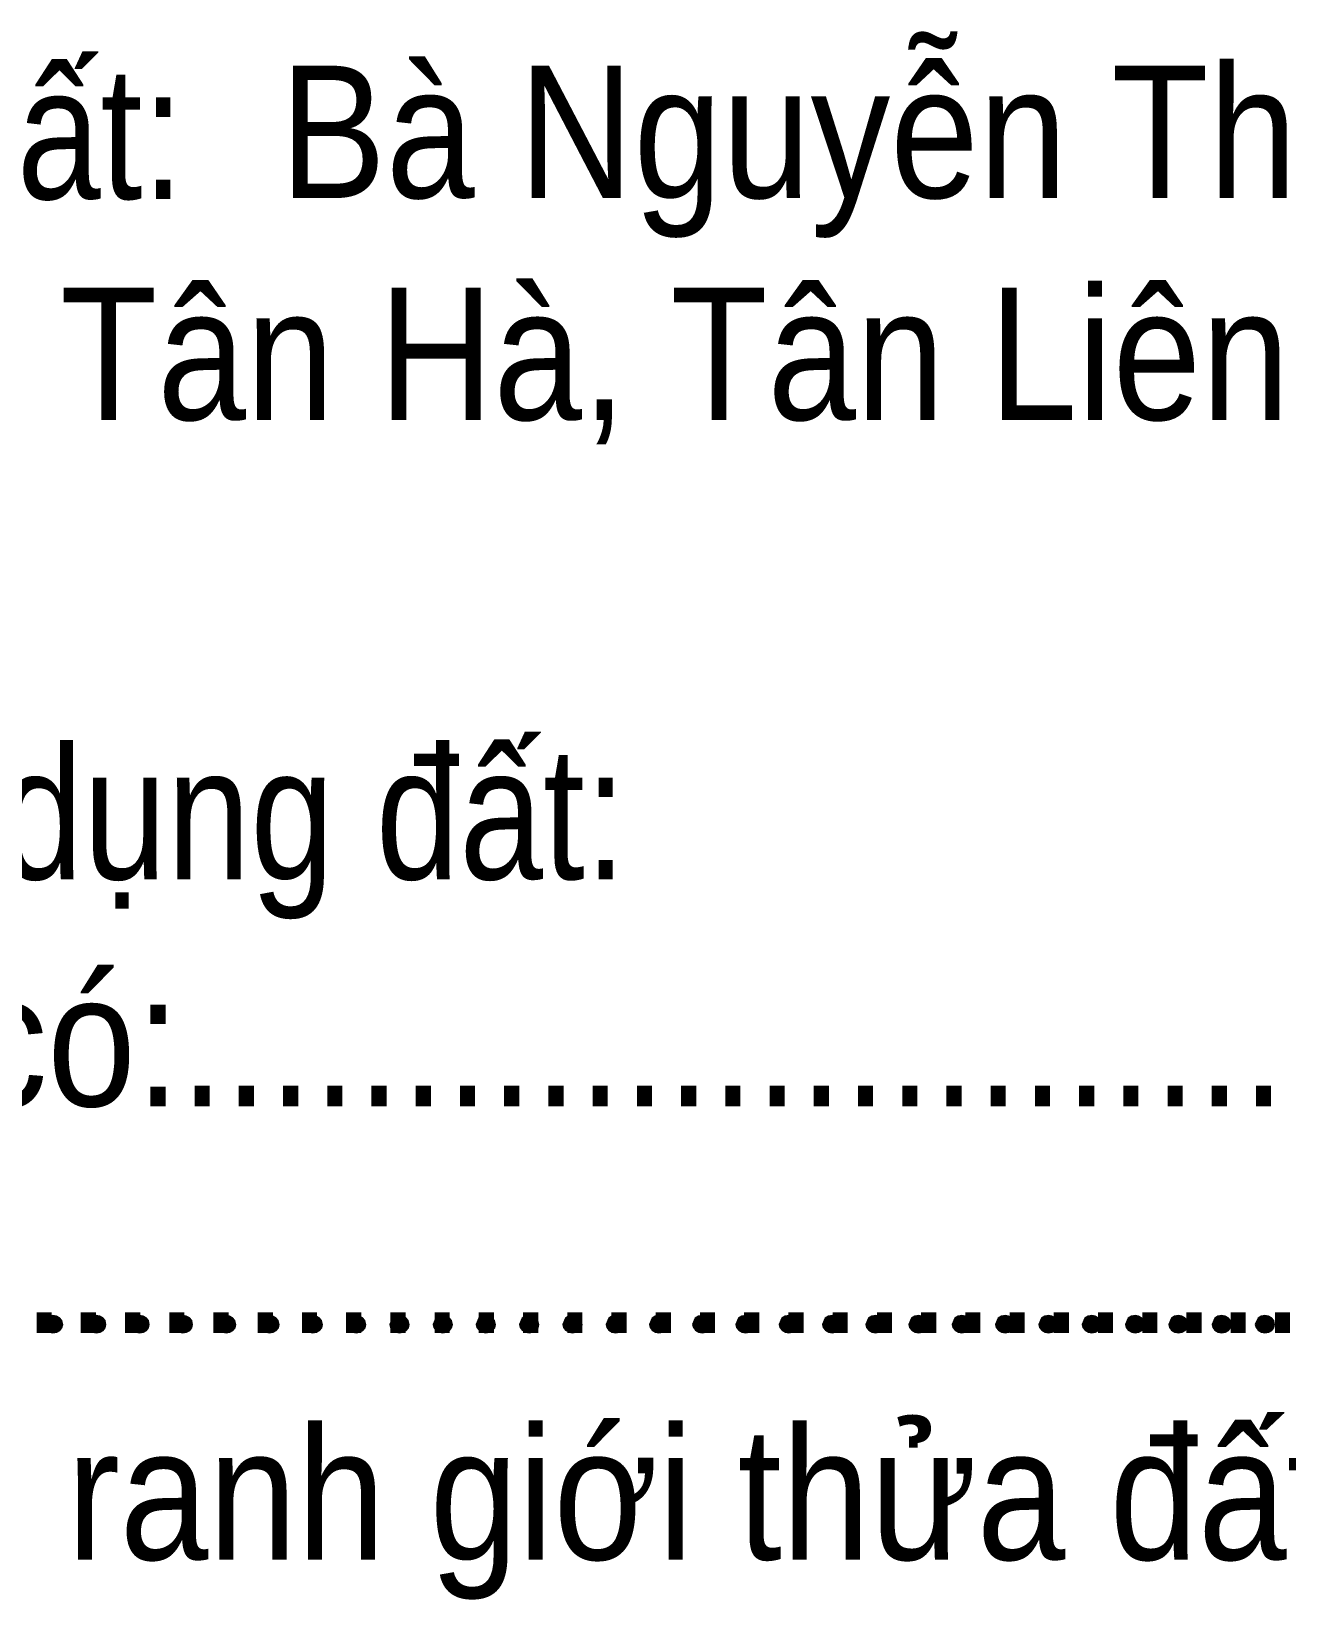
# Model space of a CAD drawing. Header units: metres. Extents: x 549607 to 550455, y 1837957 to 1838815.
# Drawn here: x 550153.3 to 550223.5, y 1838385.8 to 1838473.4 of the extents above; entities that cross this region are included whole.
import ezdxf

# ---------------------------------------------------------------- set-up
doc = ezdxf.new("R2010")
doc.units = ezdxf.units.M
doc.header["$LTSCALE"] = 1.2
doc.layers.add('6', color=7, linetype='Continuous')
doc.layers.add('7', color=7, linetype='Continuous', lineweight=13)

msp = doc.modelspace()

# ---------------------------------------------------------------- hatches: boundary and pattern name
at = {"layer": '7'}
for points in [[(550154.54, 1838401.64), (550154.34, 1838401.6), (550154.16, 1838401.48), (550154.01, 1838401.14), (550154.05, 1838400.97), (550154.17, 1838400.81), (550154.36, 1838400.7), (550154.54, 1838400.66), (550154.76, 1838400.7), (550154.93, 1838400.8), (550155.05, 1838400.95), (550155.09, 1838401.14), (550155.04, 1838401.35), (550154.91, 1838401.5), (550154.74, 1838401.6)], [(550156.96, 1838401.64), (550156.76, 1838401.6), (550156.58, 1838401.48), (550156.43, 1838401.14), (550156.47, 1838400.97), (550156.59, 1838400.81), (550156.78, 1838400.7), (550156.96, 1838400.66), (550157.18, 1838400.7), (550157.35, 1838400.8), (550157.47, 1838400.95), (550157.51, 1838401.14), (550157.46, 1838401.35), (550157.33, 1838401.5), (550157.16, 1838401.6)], [(550159.38, 1838401.64), (550159.18, 1838401.6), (550159, 1838401.48), (550158.85, 1838401.14), (550158.89, 1838400.97), (550159.01, 1838400.81), (550159.2, 1838400.7), (550159.38, 1838400.66), (550159.6, 1838400.7), (550159.77, 1838400.8), (550159.89, 1838400.95), (550159.93, 1838401.14), (550159.88, 1838401.35), (550159.75, 1838401.5), (550159.58, 1838401.6)], [(550161.8, 1838401.64), (550161.6, 1838401.6), (550161.42, 1838401.48), (550161.27, 1838401.14), (550161.31, 1838400.97), (550161.43, 1838400.81), (550161.62, 1838400.7), (550161.8, 1838400.66), (550162.02, 1838400.7), (550162.19, 1838400.8), (550162.31, 1838400.95), (550162.35, 1838401.14), (550162.3, 1838401.35), (550162.17, 1838401.5), (550162, 1838401.6)], [(550164.22, 1838401.64), (550164.02, 1838401.6), (550163.84, 1838401.48), (550163.69, 1838401.14), (550163.73, 1838400.97), (550163.85, 1838400.81), (550164.04, 1838400.7), (550164.22, 1838400.66), (550164.44, 1838400.7), (550164.61, 1838400.8), (550164.73, 1838400.95), (550164.77, 1838401.14), (550164.72, 1838401.35), (550164.59, 1838401.5), (550164.42, 1838401.6)], [(550166.64, 1838401.64), (550166.44, 1838401.6), (550166.26, 1838401.48), (550166.11, 1838401.14), (550166.15, 1838400.97), (550166.27, 1838400.81), (550166.46, 1838400.7), (550166.64, 1838400.66), (550166.86, 1838400.7), (550167.03, 1838400.8), (550167.15, 1838400.95), (550167.19, 1838401.14), (550167.14, 1838401.35), (550167.01, 1838401.5), (550166.84, 1838401.6)], [(550169.07, 1838401.64), (550168.86, 1838401.6), (550168.68, 1838401.48), (550168.53, 1838401.14), (550168.57, 1838400.97), (550168.69, 1838400.81), (550168.88, 1838400.7), (550169.07, 1838400.66), (550169.28, 1838400.7), (550169.45, 1838400.8), (550169.57, 1838400.95), (550169.61, 1838401.14), (550169.56, 1838401.35), (550169.43, 1838401.5), (550169.26, 1838401.6)], [(550171.49, 1838401.64), (550171.28, 1838401.6), (550171.1, 1838401.48), (550170.95, 1838401.14), (550170.99, 1838400.97), (550171.11, 1838400.81), (550171.3, 1838400.7), (550171.49, 1838400.66), (550171.7, 1838400.7), (550171.87, 1838400.8), (550171.99, 1838400.95), (550172.03, 1838401.14), (550171.98, 1838401.35), (550171.85, 1838401.5), (550171.68, 1838401.6)], [(550173.91, 1838401.64), (550173.7, 1838401.6), (550173.52, 1838401.48), (550173.37, 1838401.14), (550173.41, 1838400.97), (550173.53, 1838400.81), (550173.72, 1838400.7), (550173.91, 1838400.66), (550174.12, 1838400.7), (550174.29, 1838400.8), (550174.41, 1838400.95), (550174.45, 1838401.14), (550174.4, 1838401.35), (550174.27, 1838401.5), (550174.1, 1838401.6)], [(550176.33, 1838401.64), (550176.12, 1838401.6), (550175.94, 1838401.48), (550175.79, 1838401.14), (550175.83, 1838400.97), (550175.95, 1838400.81), (550176.14, 1838400.7), (550176.33, 1838400.66), (550176.54, 1838400.7), (550176.71, 1838400.8), (550176.83, 1838400.95), (550176.87, 1838401.14), (550176.82, 1838401.35), (550176.69, 1838401.5), (550176.52, 1838401.6)], [(550178.74, 1838401.64), (550178.53, 1838401.6), (550178.35, 1838401.48), (550178.2, 1838401.14), (550178.24, 1838400.97), (550178.36, 1838400.81), (550178.55, 1838400.7), (550178.74, 1838400.66), (550178.95, 1838400.7), (550179.12, 1838400.8), (550179.24, 1838400.95), (550179.28, 1838401.14), (550179.23, 1838401.35), (550179.1, 1838401.5), (550178.93, 1838401.6)], [(550181.16, 1838401.64), (550180.95, 1838401.6), (550180.77, 1838401.48), (550180.62, 1838401.14), (550180.66, 1838400.97), (550180.78, 1838400.81), (550180.97, 1838400.7), (550181.16, 1838400.66), (550181.37, 1838400.7), (550181.54, 1838400.8), (550181.66, 1838400.95), (550181.7, 1838401.14), (550181.65, 1838401.35), (550181.52, 1838401.5), (550181.35, 1838401.6)], [(550183.58, 1838401.64), (550183.37, 1838401.6), (550183.19, 1838401.48), (550183.04, 1838401.14), (550183.08, 1838400.97), (550183.2, 1838400.81), (550183.39, 1838400.7), (550183.58, 1838400.66), (550183.79, 1838400.7), (550183.96, 1838400.8), (550184.08, 1838400.95), (550184.12, 1838401.14), (550184.07, 1838401.35), (550183.94, 1838401.5), (550183.77, 1838401.6)], [(550185.99, 1838401.64), (550185.79, 1838401.6), (550185.61, 1838401.48), (550185.46, 1838401.14), (550185.5, 1838400.97), (550185.62, 1838400.81), (550185.81, 1838400.7), (550185.99, 1838400.66), (550186.21, 1838400.7), (550186.38, 1838400.8), (550186.5, 1838400.95), (550186.54, 1838401.14), (550186.49, 1838401.35), (550186.36, 1838401.5), (550186.19, 1838401.6)], [(550188.41, 1838401.64), (550188.21, 1838401.6), (550188.03, 1838401.48), (550187.88, 1838401.14), (550187.92, 1838400.97), (550188.04, 1838400.81), (550188.23, 1838400.7), (550188.41, 1838400.66), (550188.63, 1838400.7), (550188.8, 1838400.8), (550188.92, 1838400.95), (550188.96, 1838401.14), (550188.91, 1838401.35), (550188.78, 1838401.5), (550188.61, 1838401.6)], [(550190.83, 1838401.64), (550190.63, 1838401.6), (550190.45, 1838401.48), (550190.3, 1838401.14), (550190.34, 1838400.97), (550190.46, 1838400.81), (550190.65, 1838400.7), (550190.83, 1838400.66), (550191.05, 1838400.7), (550191.22, 1838400.8), (550191.34, 1838400.95), (550191.38, 1838401.14), (550191.33, 1838401.35), (550191.2, 1838401.5), (550191.03, 1838401.6)], [(550193.25, 1838401.64), (550193.05, 1838401.6), (550192.87, 1838401.48), (550192.72, 1838401.14), (550192.76, 1838400.97), (550192.88, 1838400.81), (550193.07, 1838400.7), (550193.25, 1838400.66), (550193.47, 1838400.7), (550193.64, 1838400.8), (550193.76, 1838400.95), (550193.8, 1838401.14), (550193.75, 1838401.35), (550193.62, 1838401.5), (550193.45, 1838401.6)], [(550195.67, 1838401.64), (550195.47, 1838401.6), (550195.29, 1838401.48), (550195.14, 1838401.14), (550195.18, 1838400.97), (550195.3, 1838400.81), (550195.49, 1838400.7), (550195.67, 1838400.66), (550195.89, 1838400.7), (550196.06, 1838400.8), (550196.18, 1838400.95), (550196.22, 1838401.14), (550196.17, 1838401.35), (550196.04, 1838401.5), (550195.87, 1838401.6)], [(550198.09, 1838401.64), (550197.89, 1838401.6), (550197.71, 1838401.48), (550197.56, 1838401.14), (550197.6, 1838400.97), (550197.72, 1838400.81), (550197.91, 1838400.7), (550198.09, 1838400.66), (550198.31, 1838400.7), (550198.48, 1838400.8), (550198.6, 1838400.95), (550198.64, 1838401.14), (550198.59, 1838401.35), (550198.46, 1838401.5), (550198.29, 1838401.6)], [(550200.52, 1838401.64), (550200.31, 1838401.6), (550200.13, 1838401.48), (550199.98, 1838401.14), (550200.02, 1838400.97), (550200.14, 1838400.81), (550200.33, 1838400.7), (550200.52, 1838400.66), (550200.73, 1838400.7), (550200.9, 1838400.8), (550201.02, 1838400.95), (550201.06, 1838401.14), (550201.01, 1838401.35), (550200.88, 1838401.5), (550200.71, 1838401.6)], [(550202.93, 1838401.64), (550202.72, 1838401.6), (550202.54, 1838401.48), (550202.39, 1838401.14), (550202.43, 1838400.97), (550202.55, 1838400.81), (550202.74, 1838400.7), (550202.93, 1838400.66), (550203.14, 1838400.7), (550203.31, 1838400.8), (550203.43, 1838400.95), (550203.47, 1838401.14), (550203.42, 1838401.35), (550203.29, 1838401.5), (550203.12, 1838401.6)], [(550205.35, 1838401.64), (550205.14, 1838401.6), (550204.96, 1838401.48), (550204.81, 1838401.14), (550204.85, 1838400.97), (550204.97, 1838400.81), (550205.16, 1838400.7), (550205.35, 1838400.66), (550205.56, 1838400.7), (550205.73, 1838400.8), (550205.85, 1838400.95), (550205.89, 1838401.14), (550205.84, 1838401.35), (550205.71, 1838401.5), (550205.54, 1838401.6)], [(550207.77, 1838401.64), (550207.56, 1838401.6), (550207.38, 1838401.48), (550207.23, 1838401.14), (550207.27, 1838400.97), (550207.39, 1838400.81), (550207.58, 1838400.7), (550207.77, 1838400.66), (550207.98, 1838400.7), (550208.15, 1838400.8), (550208.27, 1838400.95), (550208.31, 1838401.14), (550208.26, 1838401.35), (550208.13, 1838401.5), (550207.96, 1838401.6)], [(550210.19, 1838401.64), (550209.98, 1838401.6), (550209.8, 1838401.48), (550209.65, 1838401.14), (550209.69, 1838400.97), (550209.81, 1838400.81), (550210, 1838400.7), (550210.19, 1838400.66), (550210.4, 1838400.7), (550210.57, 1838400.8), (550210.69, 1838400.95), (550210.73, 1838401.14), (550210.68, 1838401.35), (550210.55, 1838401.5), (550210.38, 1838401.6)], [(550212.61, 1838401.64), (550212.4, 1838401.6), (550212.22, 1838401.48), (550212.07, 1838401.14), (550212.11, 1838400.97), (550212.23, 1838400.81), (550212.42, 1838400.7), (550212.61, 1838400.66), (550212.82, 1838400.7), (550212.99, 1838400.8), (550213.11, 1838400.95), (550213.15, 1838401.14), (550213.1, 1838401.35), (550212.97, 1838401.5), (550212.8, 1838401.6)], [(550215.03, 1838401.64), (550214.82, 1838401.6), (550214.64, 1838401.48), (550214.49, 1838401.14), (550214.53, 1838400.97), (550214.65, 1838400.81), (550214.84, 1838400.7), (550215.03, 1838400.66), (550215.24, 1838400.7), (550215.41, 1838400.8), (550215.53, 1838400.95), (550215.57, 1838401.14), (550215.52, 1838401.35), (550215.39, 1838401.5), (550215.22, 1838401.6)], [(550217.45, 1838401.64), (550217.24, 1838401.6), (550217.06, 1838401.48), (550216.91, 1838401.14), (550216.95, 1838400.97), (550217.07, 1838400.81), (550217.26, 1838400.7), (550217.45, 1838400.66), (550217.66, 1838400.7), (550217.83, 1838400.8), (550217.95, 1838400.95), (550217.99, 1838401.14), (550217.94, 1838401.35), (550217.81, 1838401.5), (550217.64, 1838401.6)], [(550219.86, 1838401.64), (550219.66, 1838401.6), (550219.48, 1838401.48), (550219.33, 1838401.14), (550219.37, 1838400.97), (550219.49, 1838400.81), (550219.68, 1838400.7), (550219.86, 1838400.66), (550220.08, 1838400.7), (550220.25, 1838400.8), (550220.37, 1838400.95), (550220.41, 1838401.14), (550220.36, 1838401.35), (550220.23, 1838401.5), (550220.06, 1838401.6)], [(550222.28, 1838401.64), (550222.08, 1838401.6), (550221.9, 1838401.48), (550221.75, 1838401.14), (550221.79, 1838400.97), (550221.91, 1838400.81), (550222.1, 1838400.7), (550222.28, 1838400.66), (550222.5, 1838400.7), (550222.67, 1838400.8), (550222.79, 1838400.95), (550222.83, 1838401.14), (550222.78, 1838401.35), (550222.65, 1838401.5), (550222.48, 1838401.6)]]:
    msp.add_hatch(color=256, dxfattribs=at).paths.add_polyline_path(points)

# ---------------------------------------------------------------- linework, layer by layer
for points in [[(550154.54, 1838401.64), (550154.34, 1838401.6), (550154.16, 1838401.48), (550154.01, 1838401.14), (550154.05, 1838400.97), (550154.17, 1838400.81), (550154.36, 1838400.7), (550154.54, 1838400.66), (550154.76, 1838400.7), (550154.93, 1838400.8), (550155.05, 1838400.95), (550155.09, 1838401.14), (550155.04, 1838401.35), (550154.91, 1838401.5), (550154.74, 1838401.6)], [(550156.96, 1838401.64), (550156.76, 1838401.6), (550156.58, 1838401.48), (550156.43, 1838401.14), (550156.47, 1838400.97), (550156.59, 1838400.81), (550156.78, 1838400.7), (550156.96, 1838400.66), (550157.18, 1838400.7), (550157.35, 1838400.8), (550157.47, 1838400.95), (550157.51, 1838401.14), (550157.46, 1838401.35), (550157.33, 1838401.5), (550157.16, 1838401.6)], [(550159.38, 1838401.64), (550159.18, 1838401.6), (550159, 1838401.48), (550158.85, 1838401.14), (550158.89, 1838400.97), (550159.01, 1838400.81), (550159.2, 1838400.7), (550159.38, 1838400.66), (550159.6, 1838400.7), (550159.77, 1838400.8), (550159.89, 1838400.95), (550159.93, 1838401.14), (550159.88, 1838401.35), (550159.75, 1838401.5), (550159.58, 1838401.6)], [(550161.8, 1838401.64), (550161.6, 1838401.6), (550161.42, 1838401.48), (550161.27, 1838401.14), (550161.31, 1838400.97), (550161.43, 1838400.81), (550161.62, 1838400.7), (550161.8, 1838400.66), (550162.02, 1838400.7), (550162.19, 1838400.8), (550162.31, 1838400.95), (550162.35, 1838401.14), (550162.3, 1838401.35), (550162.17, 1838401.5), (550162, 1838401.6)], [(550164.22, 1838401.64), (550164.02, 1838401.6), (550163.84, 1838401.48), (550163.69, 1838401.14), (550163.73, 1838400.97), (550163.85, 1838400.81), (550164.04, 1838400.7), (550164.22, 1838400.66), (550164.44, 1838400.7), (550164.61, 1838400.8), (550164.73, 1838400.95), (550164.77, 1838401.14), (550164.72, 1838401.35), (550164.59, 1838401.5), (550164.42, 1838401.6)], [(550166.64, 1838401.64), (550166.44, 1838401.6), (550166.26, 1838401.48), (550166.11, 1838401.14), (550166.15, 1838400.97), (550166.27, 1838400.81), (550166.46, 1838400.7), (550166.64, 1838400.66), (550166.86, 1838400.7), (550167.03, 1838400.8), (550167.15, 1838400.95), (550167.19, 1838401.14), (550167.14, 1838401.35), (550167.01, 1838401.5), (550166.84, 1838401.6)], [(550169.07, 1838401.64), (550168.86, 1838401.6), (550168.68, 1838401.48), (550168.53, 1838401.14), (550168.57, 1838400.97), (550168.69, 1838400.81), (550168.88, 1838400.7), (550169.07, 1838400.66), (550169.28, 1838400.7), (550169.45, 1838400.8), (550169.57, 1838400.95), (550169.61, 1838401.14), (550169.56, 1838401.35), (550169.43, 1838401.5), (550169.26, 1838401.6)], [(550171.49, 1838401.64), (550171.28, 1838401.6), (550171.1, 1838401.48), (550170.95, 1838401.14), (550170.99, 1838400.97), (550171.11, 1838400.81), (550171.3, 1838400.7), (550171.49, 1838400.66), (550171.7, 1838400.7), (550171.87, 1838400.8), (550171.99, 1838400.95), (550172.03, 1838401.14), (550171.98, 1838401.35), (550171.85, 1838401.5), (550171.68, 1838401.6)], [(550173.91, 1838401.64), (550173.7, 1838401.6), (550173.52, 1838401.48), (550173.37, 1838401.14), (550173.41, 1838400.97), (550173.53, 1838400.81), (550173.72, 1838400.7), (550173.91, 1838400.66), (550174.12, 1838400.7), (550174.29, 1838400.8), (550174.41, 1838400.95), (550174.45, 1838401.14), (550174.4, 1838401.35), (550174.27, 1838401.5), (550174.1, 1838401.6)], [(550176.33, 1838401.64), (550176.12, 1838401.6), (550175.94, 1838401.48), (550175.79, 1838401.14), (550175.83, 1838400.97), (550175.95, 1838400.81), (550176.14, 1838400.7), (550176.33, 1838400.66), (550176.54, 1838400.7), (550176.71, 1838400.8), (550176.83, 1838400.95), (550176.87, 1838401.14), (550176.82, 1838401.35), (550176.69, 1838401.5), (550176.52, 1838401.6)], [(550178.74, 1838401.64), (550178.53, 1838401.6), (550178.35, 1838401.48), (550178.2, 1838401.14), (550178.24, 1838400.97), (550178.36, 1838400.81), (550178.55, 1838400.7), (550178.74, 1838400.66), (550178.95, 1838400.7), (550179.12, 1838400.8), (550179.24, 1838400.95), (550179.28, 1838401.14), (550179.23, 1838401.35), (550179.1, 1838401.5), (550178.93, 1838401.6)], [(550181.16, 1838401.64), (550180.95, 1838401.6), (550180.77, 1838401.48), (550180.62, 1838401.14), (550180.66, 1838400.97), (550180.78, 1838400.81), (550180.97, 1838400.7), (550181.16, 1838400.66), (550181.37, 1838400.7), (550181.54, 1838400.8), (550181.66, 1838400.95), (550181.7, 1838401.14), (550181.65, 1838401.35), (550181.52, 1838401.5), (550181.35, 1838401.6)], [(550183.58, 1838401.64), (550183.37, 1838401.6), (550183.19, 1838401.48), (550183.04, 1838401.14), (550183.08, 1838400.97), (550183.2, 1838400.81), (550183.39, 1838400.7), (550183.58, 1838400.66), (550183.79, 1838400.7), (550183.96, 1838400.8), (550184.08, 1838400.95), (550184.12, 1838401.14), (550184.07, 1838401.35), (550183.94, 1838401.5), (550183.77, 1838401.6)], [(550185.99, 1838401.64), (550185.79, 1838401.6), (550185.61, 1838401.48), (550185.46, 1838401.14), (550185.5, 1838400.97), (550185.62, 1838400.81), (550185.81, 1838400.7), (550185.99, 1838400.66), (550186.21, 1838400.7), (550186.38, 1838400.8), (550186.5, 1838400.95), (550186.54, 1838401.14), (550186.49, 1838401.35), (550186.36, 1838401.5), (550186.19, 1838401.6)], [(550188.41, 1838401.64), (550188.21, 1838401.6), (550188.03, 1838401.48), (550187.88, 1838401.14), (550187.92, 1838400.97), (550188.04, 1838400.81), (550188.23, 1838400.7), (550188.41, 1838400.66), (550188.63, 1838400.7), (550188.8, 1838400.8), (550188.92, 1838400.95), (550188.96, 1838401.14), (550188.91, 1838401.35), (550188.78, 1838401.5), (550188.61, 1838401.6)], [(550190.83, 1838401.64), (550190.63, 1838401.6), (550190.45, 1838401.48), (550190.3, 1838401.14), (550190.34, 1838400.97), (550190.46, 1838400.81), (550190.65, 1838400.7), (550190.83, 1838400.66), (550191.05, 1838400.7), (550191.22, 1838400.8), (550191.34, 1838400.95), (550191.38, 1838401.14), (550191.33, 1838401.35), (550191.2, 1838401.5), (550191.03, 1838401.6)], [(550193.25, 1838401.64), (550193.05, 1838401.6), (550192.87, 1838401.48), (550192.72, 1838401.14), (550192.76, 1838400.97), (550192.88, 1838400.81), (550193.07, 1838400.7), (550193.25, 1838400.66), (550193.47, 1838400.7), (550193.64, 1838400.8), (550193.76, 1838400.95), (550193.8, 1838401.14), (550193.75, 1838401.35), (550193.62, 1838401.5), (550193.45, 1838401.6)], [(550195.67, 1838401.64), (550195.47, 1838401.6), (550195.29, 1838401.48), (550195.14, 1838401.14), (550195.18, 1838400.97), (550195.3, 1838400.81), (550195.49, 1838400.7), (550195.67, 1838400.66), (550195.89, 1838400.7), (550196.06, 1838400.8), (550196.18, 1838400.95), (550196.22, 1838401.14), (550196.17, 1838401.35), (550196.04, 1838401.5), (550195.87, 1838401.6)], [(550198.09, 1838401.64), (550197.89, 1838401.6), (550197.71, 1838401.48), (550197.56, 1838401.14), (550197.6, 1838400.97), (550197.72, 1838400.81), (550197.91, 1838400.7), (550198.09, 1838400.66), (550198.31, 1838400.7), (550198.48, 1838400.8), (550198.6, 1838400.95), (550198.64, 1838401.14), (550198.59, 1838401.35), (550198.46, 1838401.5), (550198.29, 1838401.6)], [(550200.52, 1838401.64), (550200.31, 1838401.6), (550200.13, 1838401.48), (550199.98, 1838401.14), (550200.02, 1838400.97), (550200.14, 1838400.81), (550200.33, 1838400.7), (550200.52, 1838400.66), (550200.73, 1838400.7), (550200.9, 1838400.8), (550201.02, 1838400.95), (550201.06, 1838401.14), (550201.01, 1838401.35), (550200.88, 1838401.5), (550200.71, 1838401.6)], [(550202.93, 1838401.64), (550202.72, 1838401.6), (550202.54, 1838401.48), (550202.39, 1838401.14), (550202.43, 1838400.97), (550202.55, 1838400.81), (550202.74, 1838400.7), (550202.93, 1838400.66), (550203.14, 1838400.7), (550203.31, 1838400.8), (550203.43, 1838400.95), (550203.47, 1838401.14), (550203.42, 1838401.35), (550203.29, 1838401.5), (550203.12, 1838401.6)], [(550205.35, 1838401.64), (550205.14, 1838401.6), (550204.96, 1838401.48), (550204.81, 1838401.14), (550204.85, 1838400.97), (550204.97, 1838400.81), (550205.16, 1838400.7), (550205.35, 1838400.66), (550205.56, 1838400.7), (550205.73, 1838400.8), (550205.85, 1838400.95), (550205.89, 1838401.14), (550205.84, 1838401.35), (550205.71, 1838401.5), (550205.54, 1838401.6)], [(550207.77, 1838401.64), (550207.56, 1838401.6), (550207.38, 1838401.48), (550207.23, 1838401.14), (550207.27, 1838400.97), (550207.39, 1838400.81), (550207.58, 1838400.7), (550207.77, 1838400.66), (550207.98, 1838400.7), (550208.15, 1838400.8), (550208.27, 1838400.95), (550208.31, 1838401.14), (550208.26, 1838401.35), (550208.13, 1838401.5), (550207.96, 1838401.6)], [(550210.19, 1838401.64), (550209.98, 1838401.6), (550209.8, 1838401.48), (550209.65, 1838401.14), (550209.69, 1838400.97), (550209.81, 1838400.81), (550210, 1838400.7), (550210.19, 1838400.66), (550210.4, 1838400.7), (550210.57, 1838400.8), (550210.69, 1838400.95), (550210.73, 1838401.14), (550210.68, 1838401.35), (550210.55, 1838401.5), (550210.38, 1838401.6)], [(550212.61, 1838401.64), (550212.4, 1838401.6), (550212.22, 1838401.48), (550212.07, 1838401.14), (550212.11, 1838400.97), (550212.23, 1838400.81), (550212.42, 1838400.7), (550212.61, 1838400.66), (550212.82, 1838400.7), (550212.99, 1838400.8), (550213.11, 1838400.95), (550213.15, 1838401.14), (550213.1, 1838401.35), (550212.97, 1838401.5), (550212.8, 1838401.6)], [(550215.03, 1838401.64), (550214.82, 1838401.6), (550214.64, 1838401.48), (550214.49, 1838401.14), (550214.53, 1838400.97), (550214.65, 1838400.81), (550214.84, 1838400.7), (550215.03, 1838400.66), (550215.24, 1838400.7), (550215.41, 1838400.8), (550215.53, 1838400.95), (550215.57, 1838401.14), (550215.52, 1838401.35), (550215.39, 1838401.5), (550215.22, 1838401.6)], [(550217.45, 1838401.64), (550217.24, 1838401.6), (550217.06, 1838401.48), (550216.91, 1838401.14), (550216.95, 1838400.97), (550217.07, 1838400.81), (550217.26, 1838400.7), (550217.45, 1838400.66), (550217.66, 1838400.7), (550217.83, 1838400.8), (550217.95, 1838400.95), (550217.99, 1838401.14), (550217.94, 1838401.35), (550217.81, 1838401.5), (550217.64, 1838401.6)], [(550219.86, 1838401.64), (550219.66, 1838401.6), (550219.48, 1838401.48), (550219.33, 1838401.14), (550219.37, 1838400.97), (550219.49, 1838400.81), (550219.68, 1838400.7), (550219.86, 1838400.66), (550220.08, 1838400.7), (550220.25, 1838400.8), (550220.37, 1838400.95), (550220.41, 1838401.14), (550220.36, 1838401.35), (550220.23, 1838401.5), (550220.06, 1838401.6)], [(550222.28, 1838401.64), (550222.08, 1838401.6), (550221.9, 1838401.48), (550221.75, 1838401.14), (550221.79, 1838400.97), (550221.91, 1838400.81), (550222.1, 1838400.7), (550222.28, 1838400.66), (550222.5, 1838400.7), (550222.67, 1838400.8), (550222.79, 1838400.95), (550222.83, 1838401.14), (550222.78, 1838401.35), (550222.65, 1838401.5), (550222.48, 1838401.6)]]:
    msp.add_lwpolyline(points, close=True, dxfattribs=at)

# ---------------------------------------------------------------- texts
at = {"layer": '6', "width": 0.9}
msp.add_text('Bà Nguyễn Thị Diễn', height=7.39, dxfattribs=at).set_placement((550167.23, 1838464.08))
at = {"layer": '7'}
for s, height, width, p in [('4. Tên người sử dụng đất:', 7.392, 0.85, (550063.84, 1838464.02)), ('4. Tên người sử dụng đất:', 7.392, 0.85, (550063.84, 1838464.02)), ('Tân Hà, Tân Liên, Hướng Hóa, Quảng Trị', 7.39, 0.9, (550154.95, 1838451.68)), ('7. Giấy tờ về quyền sử dụng đất:', 7.392, 0.85, (550063.84, 1838426.01)), ('7. Giấy tờ về quyền sử dụng đất:', 7.392, 0.85, (550063.84, 1838426.01)), ('     - Loại giấy tờ hiện có:..................................................................................................................', 7.392, 0.9, (550063.84, 1838413.33)), ('     - Loại giấy tờ hiện có:..................................................................................................................', 7.392, 0.9, (550063.84, 1838413.33)), ('     .........................................................................................; Diện tích trên giấy tờ:....................m', 7.392, 0.9, (550063.84, 1838400.66)), ('     - Tình hình thay đổi ranh giới thửa đất so với khi có giấy tờ:......................................................', 7.392, 0.9, (550063.84, 1838387.99))]:
    msp.add_text(s, height=height, dxfattribs=dict(at, width=width)).set_placement(p)

doc.saveas('drawing.dxf')
